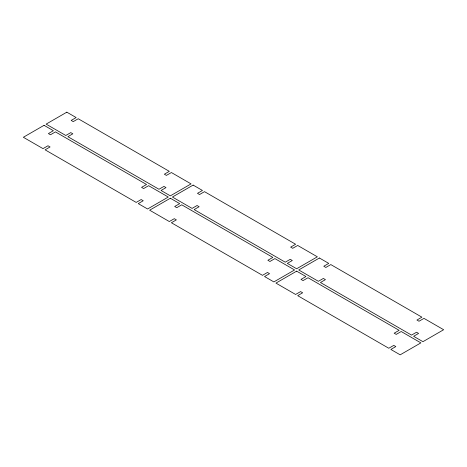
<?xml version="1.0" encoding="UTF-8"?>
<svg xmlns="http://www.w3.org/2000/svg" width="467" height="467" viewBox="0 0 467 467"><rect width="100%" height="100%" fill="white"/><g stroke="black" fill="none" stroke-linecap="round" stroke-linejoin="round"><path stroke-width="0.7" d="M44.056 125.319L23.35 137.275L43.017 148.629L47.99 145.762L50.057 146.953L45.089 149.825L136.189 202.421L141.157 199.549L143.229 200.746L138.261 203.618L147.578 208.994L168.283 197.039L148.611 185.685L143.643 188.557L141.571 187.36L146.539 184.488L55.445 131.892L50.471 134.765L48.405 133.568L53.372 130.702L44.056 125.319M66.828 112.173L46.122 124.123L65.794 135.483L70.762 132.61L72.834 133.807L67.867 136.673L158.967 189.269L163.935 186.403L166.001 187.6L161.033 190.466L170.35 195.848L191.056 183.893L171.389 172.539L166.415 175.405L164.349 174.209L169.317 171.342L78.217 118.746L73.249 121.613L71.177 120.422L76.144 117.55L66.828 112.173M170.35 198.236L149.644 210.191L169.317 221.545L174.284 218.679L176.357 219.875L171.389 222.741L262.489 275.337L267.457 272.471L269.523 273.662L264.555 276.534L273.872 281.91L294.578 269.961L274.911 258.601L269.938 261.473L267.871 260.277L272.839 257.405L181.739 204.809L176.771 207.681L174.699 206.484L179.667 203.618L170.35 198.236M193.128 185.09L172.422 197.039L192.089 208.399L197.062 205.527L199.129 206.723L194.161 209.595L285.261 262.191L290.229 259.319L292.301 260.516L287.333 263.382L296.65 268.764L317.356 256.809L297.683 245.455L292.716 248.321L290.643 247.125L295.611 244.259L204.511 191.663L199.543 194.529L197.477 193.338L202.445 190.466L193.128 185.09M296.65 271.152L275.944 283.107L295.611 294.461L300.585 291.595L302.651 292.791L297.683 295.658L388.783 348.254L393.751 345.387L395.823 346.578L390.856 349.45L400.172 354.827L420.878 342.877L401.206 331.517L396.238 334.39L394.166 333.193L399.133 330.327L308.033 277.731L303.065 280.597L300.999 279.4L305.967 276.534L296.65 271.152M319.422 258.006L298.717 269.961L318.389 281.315L323.357 278.443L325.429 279.64L320.461 282.512L411.555 335.108L416.529 332.235L418.595 333.432L413.628 336.298L422.944 341.681L443.65 329.725L423.983 318.371L419.01 321.238L416.943 320.047L421.911 317.175L330.811 264.579L325.843 267.451L323.771 266.254L328.739 263.382L319.422 258.006"/></g></svg>
